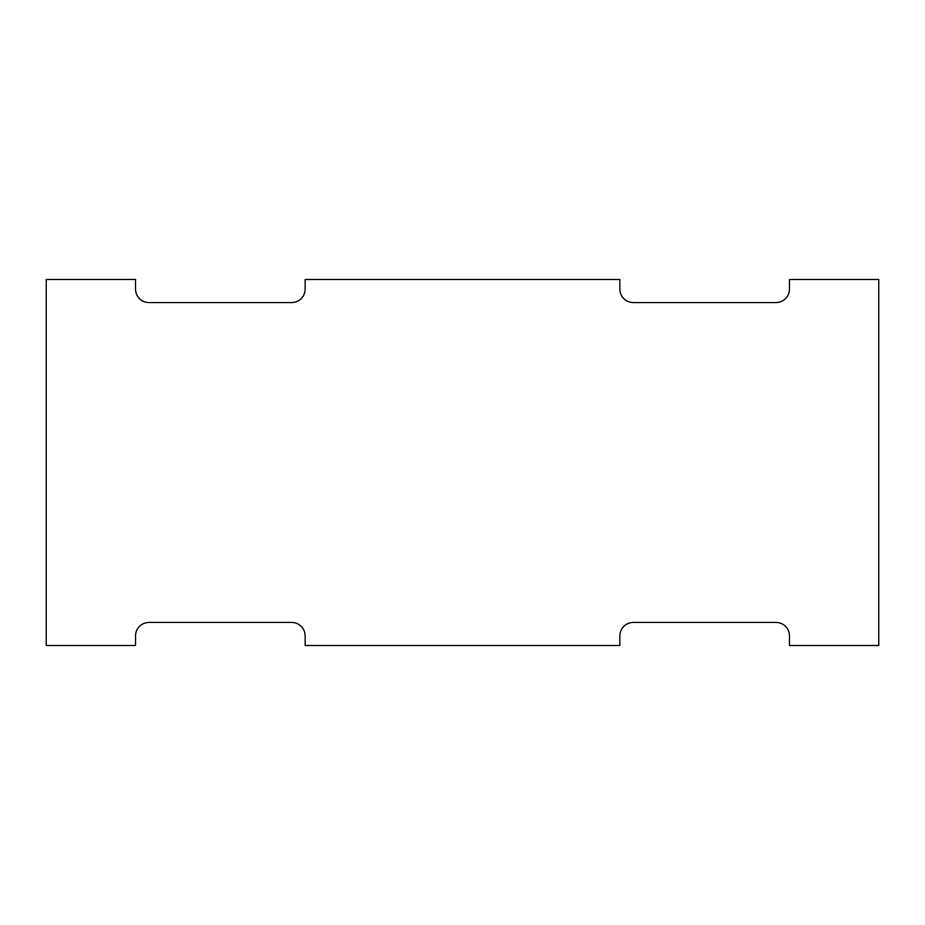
<?xml version="1.0" encoding="UTF-8"?>
<svg xmlns="http://www.w3.org/2000/svg" width="925" height="925" viewBox="0 0 925 925"><rect width="100%" height="100%" fill="white"/><g stroke="black" fill="none" stroke-linecap="round" stroke-linejoin="round"><path stroke-width="1.39" d="M135.524 279.489L46.25 279.489L46.25 645.511L135.524 645.511L135.524 635.81A13.389 13.389 0 0 1 148.913 622.421L291.757 622.421A13.389 13.389 0 0 1 305.146 635.81L305.146 645.511L619.854 645.511L619.854 635.81A13.389 13.389 0 0 1 633.243 622.421L776.087 622.421A13.389 13.389 0 0 1 789.476 635.81L789.476 645.511L878.75 645.511L878.75 279.489L789.476 279.489L789.476 289.19A13.389 13.389 0 0 1 776.087 302.579L633.243 302.579A13.389 13.389 0 0 1 619.854 289.19L619.854 279.489L305.146 279.489L305.146 289.19A13.389 13.389 0 0 1 291.757 302.579L148.913 302.579A13.389 13.389 0 0 1 135.524 289.19L135.524 279.489"/></g></svg>
